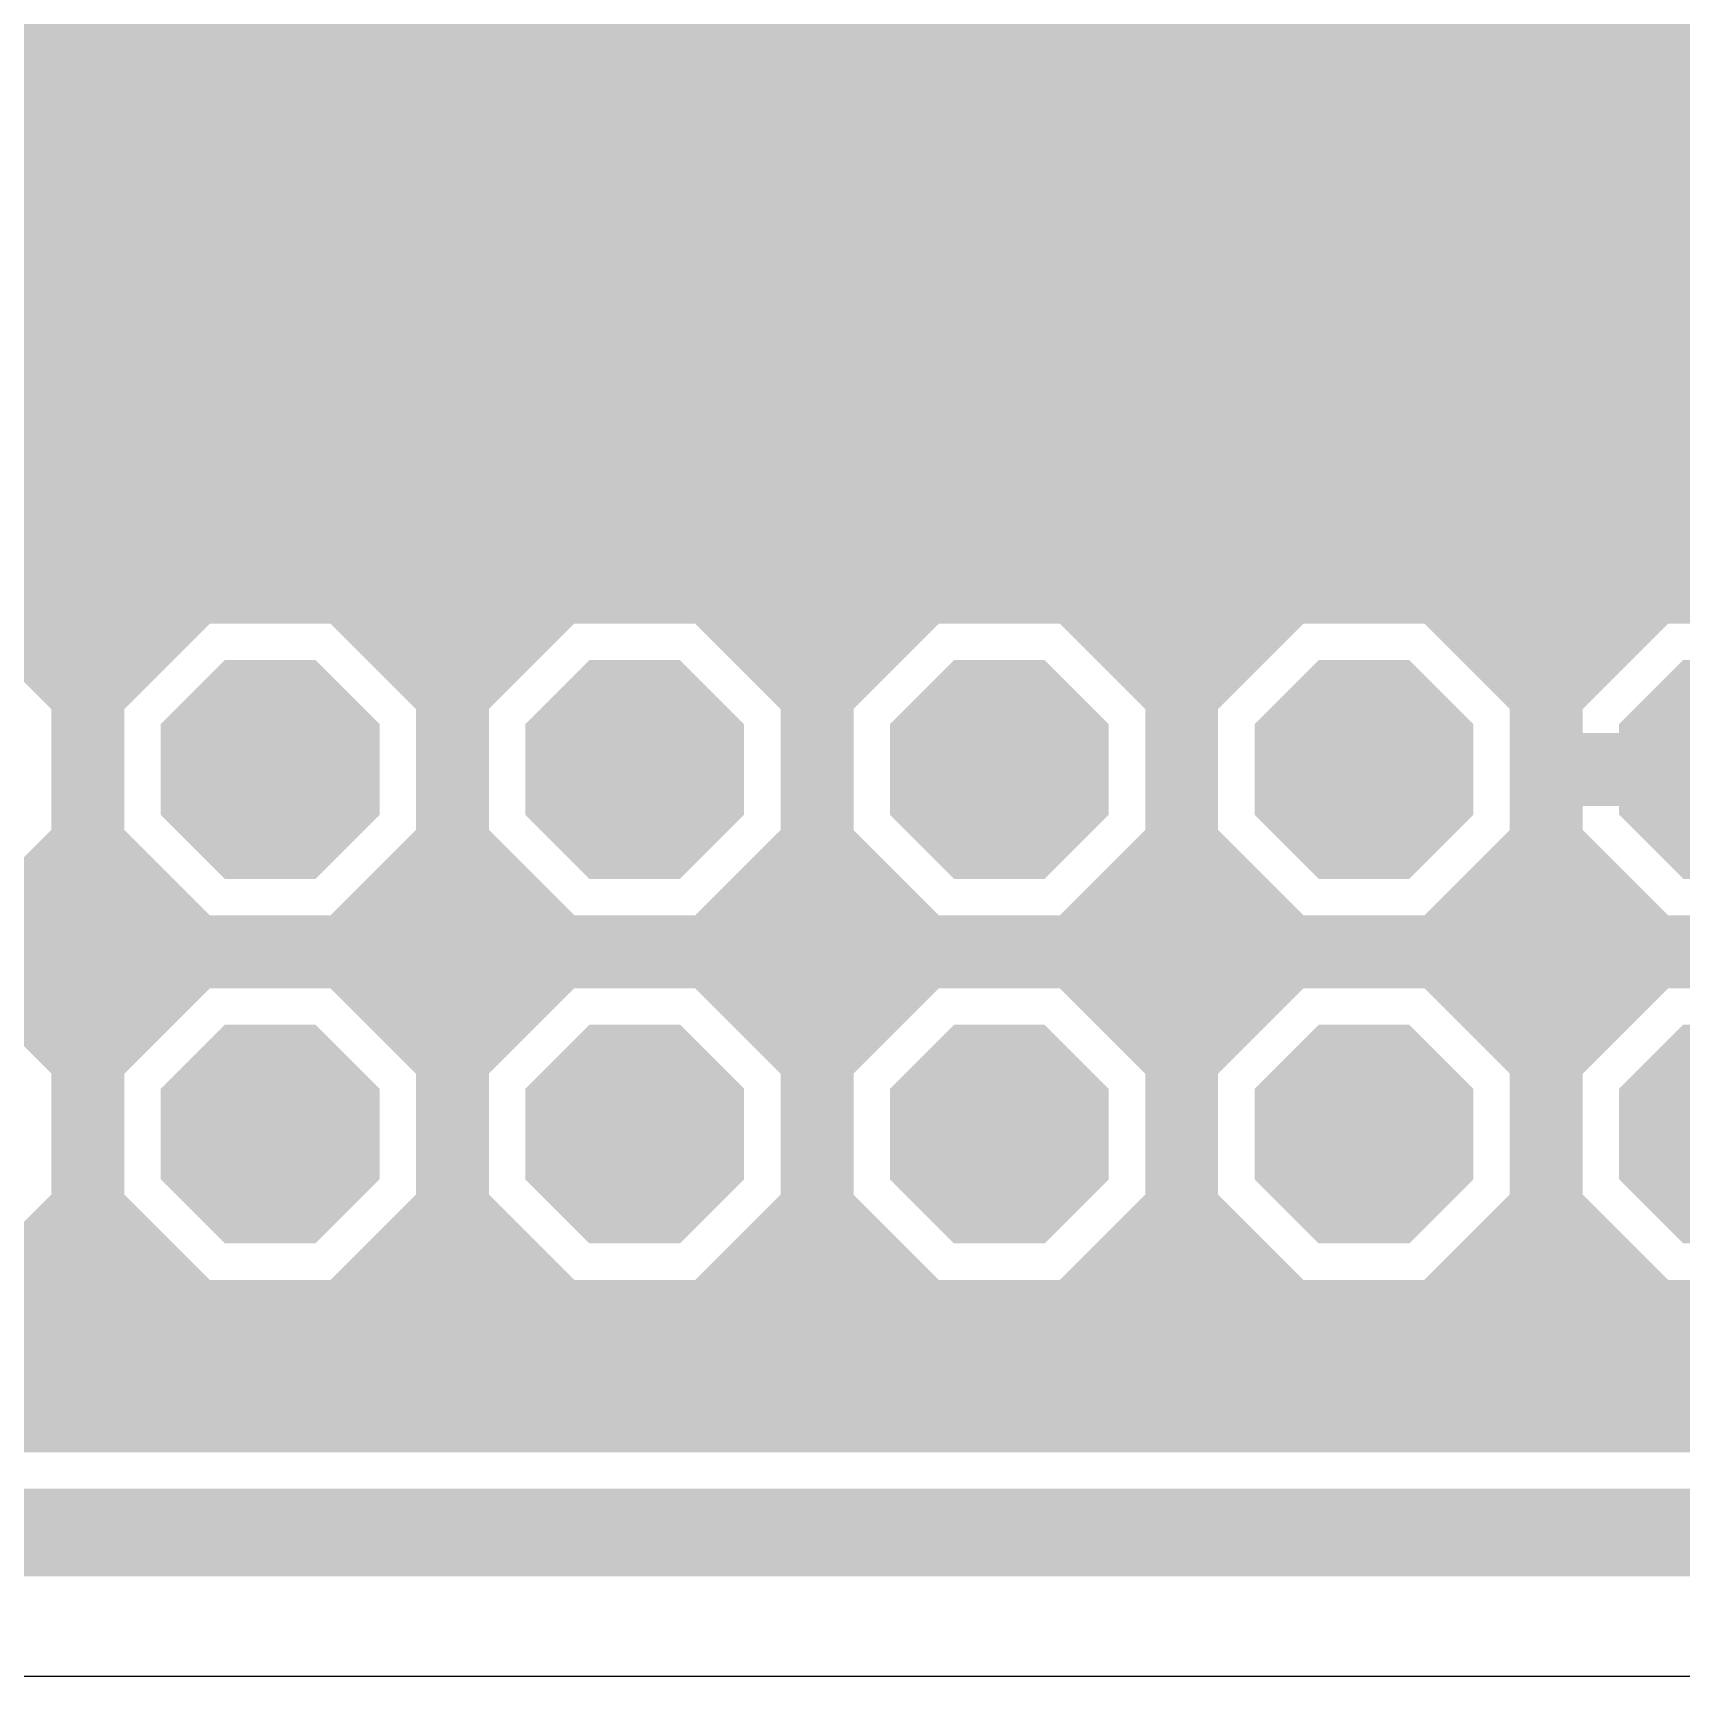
# Model space of a CAD drawing. Extents: x 0 to 81, y 1 to 51.1.
# Drawn here: x 35.63 to 47.12, y 1 to 12.45 of the extents above; entities that cross this region are included whole.
import ezdxf

# ---------------------------------------------------------------- set-up
doc = ezdxf.new("R2010")
doc.units = 0
for name, color, linetype in [('16', 175, 'CONTINUOUS'), ('17', 82, 'CONTINUOUS'), ('20', 7, 'CONTINUOUS')]:
    doc.layers.add(name, color=color, linetype=linetype)

# ---------------------------------------------------------------- blocks, each defined once
blk = doc.blocks.new('OCTAGONP')
at = {"const_width": 0.5}
blk.add_lwpolyline([(-0.25, -0.1036), (-0.25, 0.1036), (-0.1036, 0.25), (0.1036, 0.25), (0.25, 0.1036), (0.25, -0.1036), (0.1036, -0.25), (-0.1036, -0.25), (-0.25, -0.1036), (-0.25, 0.1036)], dxfattribs=at)

msp = doc.modelspace()

# ---------------------------------------------------------------- linework, layer by layer
at = {"layer": '16'}
for points, const_width in [([(29.6454, 12.4968), (54.3637, 12.4968)], 0.3048), ([(29.6164, 12.192), (54.0589, 12.192)], 0.3048), ([(29.6164, 11.8872), (53.7541, 11.8872)], 0.3048), ([(29.6625, 11.5824), (53.4493, 11.5824)], 0.3048), ([(29.8014, 11.2776), (53.1445, 11.2776)], 0.3048), ([(29.8148, 10.9728), (52.7203, 10.9728)], 0.3048), ([(29.7172, 10.668), (52.3619, 10.668)], 0.3048), ([(29.4593, 10.3632), (52.2732, 10.3632)], 0.3048), ([(25.6251, 10.0584), (52.3198, 10.0584)], 0.3048), ([(25.7513, 9.7536), (52.5374, 9.7536)], 0.3048), ([(25.8776, 9.4488), (55.9054, 9.4488)], 0.3048), ([(25.9064, 9.144), (55.9054, 9.144)], 0.3048), ([(25.9064, 8.8392), (55.9054, 8.8392)], 0.3048), ([(25.8706, 8.5344), (55.9054, 8.5344)], 0.3048), ([(35.9156, 7.7992), (35.2312, 8.4836)], 0.3048), ([(36.8032, 8.4836), (36.1188, 7.7992)], 0.3048), ([(37.7712, 8.4836), (36.8032, 8.4836)], 0.3048), ([(38.4556, 7.7992), (37.7712, 8.4836)], 0.3048), ([(39.3432, 8.4836), (38.6588, 7.7992)], 0.3048), ([(40.3112, 8.4836), (39.3432, 8.4836)], 0.3048), ([(40.9956, 7.7992), (40.3112, 8.4836)], 0.3048), ([(41.8832, 8.4836), (41.1988, 7.7992)], 0.3048), ([(42.8512, 8.4836), (41.8832, 8.4836)], 0.3048), ([(43.5356, 7.7992), (42.8512, 8.4836)], 0.3048), ([(44.4232, 8.4836), (43.7388, 7.7992)], 0.3048), ([(45.3912, 8.4836), (44.4232, 8.4836)], 0.3048), ([(46.0756, 7.7992), (45.3912, 8.4836)], 0.3048), ([(46.9632, 8.4836), (46.2788, 7.7992)], 0.3048), ([(47.3456, 8.4836), (46.9632, 8.4836)], 0.3048), ([(35.4852, 8.2296), (36.5492, 8.2296)], 0.3048), ([(38.0252, 8.2296), (39.0892, 8.2296)], 0.3048), ([(40.5652, 8.2296), (41.6292, 8.2296)], 0.3048), ([(43.1052, 8.2296), (44.1692, 8.2296)], 0.3048), ([(45.6452, 8.2296), (46.7092, 8.2296)], 0.3048), ([(35.79, 7.9248), (36.2444, 7.9248)], 0.3048), ([(38.33, 7.9248), (38.7844, 7.9248)], 0.3048), ([(40.87, 7.9248), (41.3244, 7.9248)], 0.3048), ([(43.41, 7.9248), (43.8644, 7.9248)], 0.3048), ([(45.95, 7.9248), (46.4044, 7.9248)], 0.3048), ([(35.9156, 6.8312), (35.9156, 7.7992)], 0.3048), ([(36.1188, 7.7992), (36.1188, 6.8312)], 0.3048), ([(38.4556, 6.8312), (38.4556, 7.7992)], 0.3048), ([(38.6588, 7.7992), (38.6588, 6.8312)], 0.3048), ([(40.9956, 6.8312), (40.9956, 7.7992)], 0.3048), ([(41.1988, 7.7992), (41.1988, 6.8312)], 0.3048), ([(43.5356, 6.8312), (43.5356, 7.7992)], 0.3048), ([(43.7388, 7.7992), (43.7388, 6.8312)], 0.3048), ([(46.0756, 6.8312), (46.0756, 7.7992)], 0.3048), ([(46.2788, 7.7992), (46.2788, 7.4168)], 0.3048), ([(35.9156, 7.62), (36.1188, 7.62)], 0.3048), ([(38.4556, 7.62), (38.6588, 7.62)], 0.3048), ([(40.9956, 7.62), (41.1988, 7.62)], 0.3048), ([(43.5356, 7.62), (43.7388, 7.62)], 0.3048), ([(46.0756, 7.62), (46.2788, 7.62)], 0.3048), ([(35.9156, 7.3152), (36.1188, 7.3152)], 0.3048), ([(38.4556, 7.3152), (38.6588, 7.3152)], 0.3048), ([(40.9956, 7.3152), (41.1988, 7.3152)], 0.3048), ([(43.5356, 7.3152), (43.7388, 7.3152)], 0.3048), ([(46.0756, 7.3152), (47.3456, 7.3152)], 0.3048), ([(46.2788, 7.4168), (47.3456, 7.4168)], 0.3048), ([(47.3456, 7.2136), (46.2788, 7.2136)], 0.3048), ([(46.2788, 7.2136), (46.2788, 6.8312)], 0.3048), ([(35.9156, 7.0104), (36.1188, 7.0104)], 0.3048), ([(38.4556, 7.0104), (38.6588, 7.0104)], 0.3048), ([(40.9956, 7.0104), (41.1988, 7.0104)], 0.3048), ([(43.5356, 7.0104), (43.7388, 7.0104)], 0.3048), ([(46.0756, 7.0104), (46.2788, 7.0104)], 0.3048), ([(35.2312, 6.1468), (35.9156, 6.8312)], 0.3048), ([(36.1188, 6.8312), (36.8032, 6.1468)], 0.3048), ([(37.7712, 6.1468), (38.4556, 6.8312)], 0.3048), ([(38.6588, 6.8312), (39.3432, 6.1468)], 0.3048), ([(40.3112, 6.1468), (40.9956, 6.8312)], 0.3048), ([(41.1988, 6.8312), (41.8832, 6.1468)], 0.3048), ([(42.8512, 6.1468), (43.5356, 6.8312)], 0.3048), ([(43.7388, 6.8312), (44.4232, 6.1468)], 0.3048), ([(45.3912, 6.1468), (46.0756, 6.8312)], 0.3048), ([(46.2788, 6.8312), (46.9632, 6.1468)], 0.3048), ([(35.79, 6.7056), (36.2444, 6.7056)], 0.3048), ([(38.33, 6.7056), (38.7844, 6.7056)], 0.3048), ([(40.87, 6.7056), (41.3244, 6.7056)], 0.3048), ([(43.41, 6.7056), (43.8644, 6.7056)], 0.3048), ([(45.95, 6.7056), (46.4044, 6.7056)], 0.3048), ([(35.4852, 6.4008), (36.5492, 6.4008)], 0.3048), ([(38.0252, 6.4008), (39.0892, 6.4008)], 0.3048), ([(40.5652, 6.4008), (41.6292, 6.4008)], 0.3048), ([(43.1052, 6.4008), (44.1692, 6.4008)], 0.3048), ([(45.6452, 6.4008), (46.7092, 6.4008)], 0.3048), ([(15.748, 6.096), (65.5828, 6.096)], 0.3048), ([(36.8032, 6.1468), (37.7712, 6.1468)], 0.3048), ([(39.3432, 6.1468), (40.3112, 6.1468)], 0.3048), ([(41.8832, 6.1468), (42.8512, 6.1468)], 0.3048), ([(44.4232, 6.1468), (45.3912, 6.1468)], 0.3048), ([(46.9632, 6.1468), (47.3456, 6.1468)], 0.3048), ([(35.9156, 5.2592), (35.2312, 5.9436)], 0.3048), ([(36.8032, 5.9436), (36.1188, 5.2592)], 0.3048), ([(37.7712, 5.9436), (36.8032, 5.9436)], 0.3048), ([(38.4556, 5.2592), (37.7712, 5.9436)], 0.3048), ([(39.3432, 5.9436), (38.6588, 5.2592)], 0.3048), ([(40.3112, 5.9436), (39.3432, 5.9436)], 0.3048), ([(40.9956, 5.2592), (40.3112, 5.9436)], 0.3048), ([(41.8832, 5.9436), (41.1988, 5.2592)], 0.3048), ([(42.8512, 5.9436), (41.8832, 5.9436)], 0.3048), ([(43.5356, 5.2592), (42.8512, 5.9436)], 0.3048), ([(44.4232, 5.9436), (43.7388, 5.2592)], 0.3048), ([(45.3912, 5.9436), (44.4232, 5.9436)], 0.3048), ([(46.0756, 5.2592), (45.3912, 5.9436)], 0.3048), ([(46.9632, 5.9436), (46.2788, 5.2592)], 0.3048), ([(47.9312, 5.9436), (46.9632, 5.9436)], 0.3048), ([(35.3836, 5.7912), (36.6508, 5.7912)], 0.3048), ([(37.9236, 5.7912), (39.1908, 5.7912)], 0.3048), ([(40.4636, 5.7912), (41.7308, 5.7912)], 0.3048), ([(43.0036, 5.7912), (44.2708, 5.7912)], 0.3048), ([(45.5436, 5.7912), (46.8108, 5.7912)], 0.3048), ([(35.6884, 5.4864), (36.346, 5.4864)], 0.3048), ([(38.2284, 5.4864), (38.886, 5.4864)], 0.3048), ([(40.7684, 5.4864), (41.426, 5.4864)], 0.3048), ([(43.3084, 5.4864), (43.966, 5.4864)], 0.3048), ([(45.8484, 5.4864), (46.506, 5.4864)], 0.3048), ([(35.9156, 4.2912), (35.9156, 5.2592)], 0.3048), ([(36.1188, 5.2592), (36.1188, 4.2912)], 0.3048), ([(38.4556, 4.2912), (38.4556, 5.2592)], 0.3048), ([(38.6588, 5.2592), (38.6588, 4.2912)], 0.3048), ([(40.9956, 4.2912), (40.9956, 5.2592)], 0.3048), ([(41.1988, 5.2592), (41.1988, 4.2912)], 0.3048), ([(43.5356, 4.2912), (43.5356, 5.2592)], 0.3048), ([(43.7388, 5.2592), (43.7388, 4.2912)], 0.3048), ([(46.0756, 4.2912), (46.0756, 5.2592)], 0.3048), ([(46.2788, 5.2592), (46.2788, 4.2912)], 0.3048), ([(35.9156, 5.1816), (36.1188, 5.1816)], 0.3048), ([(38.4556, 5.1816), (38.6588, 5.1816)], 0.3048), ([(40.9956, 5.1816), (41.1988, 5.1816)], 0.3048), ([(43.5356, 5.1816), (43.7388, 5.1816)], 0.3048), ([(46.0756, 5.1816), (46.2788, 5.1816)], 0.3048), ([(35.9156, 4.8768), (36.1188, 4.8768)], 0.3048), ([(38.4556, 4.8768), (38.6588, 4.8768)], 0.3048), ([(40.9956, 4.8768), (41.1988, 4.8768)], 0.3048), ([(43.5356, 4.8768), (43.7388, 4.8768)], 0.3048), ([(46.0756, 4.8768), (46.2788, 4.8768)], 0.3048), ([(35.9156, 4.572), (36.1188, 4.572)], 0.3048), ([(38.4556, 4.572), (38.6588, 4.572)], 0.3048), ([(40.9956, 4.572), (41.1988, 4.572)], 0.3048), ([(43.5356, 4.572), (43.7388, 4.572)], 0.3048), ([(46.0756, 4.572), (46.2788, 4.572)], 0.3048), ([(35.2312, 3.6068), (35.9156, 4.2912)], 0.3048), ([(35.8916, 4.2672), (36.1428, 4.2672)], 0.3048), ([(36.1188, 4.2912), (36.8032, 3.6068)], 0.3048), ([(37.7712, 3.6068), (38.4556, 4.2912)], 0.3048), ([(38.4316, 4.2672), (38.6828, 4.2672)], 0.3048), ([(38.6588, 4.2912), (39.3432, 3.6068)], 0.3048), ([(40.3112, 3.6068), (40.9956, 4.2912)], 0.3048), ([(40.9716, 4.2672), (41.2228, 4.2672)], 0.3048), ([(41.1988, 4.2912), (41.8832, 3.6068)], 0.3048), ([(42.8512, 3.6068), (43.5356, 4.2912)], 0.3048), ([(43.5116, 4.2672), (43.7628, 4.2672)], 0.3048), ([(43.7388, 4.2912), (44.4232, 3.6068)], 0.3048), ([(45.3912, 3.6068), (46.0756, 4.2912)], 0.3048), ([(46.0516, 4.2672), (46.3028, 4.2672)], 0.3048), ([(46.2788, 4.2912), (46.9632, 3.6068)], 0.3048), ([(35.5868, 3.9624), (36.4476, 3.9624)], 0.3048), ([(38.1268, 3.9624), (38.9876, 3.9624)], 0.3048), ([(40.6668, 3.9624), (41.5276, 3.9624)], 0.3048), ([(43.2068, 3.9624), (44.0676, 3.9624)], 0.3048), ([(45.7468, 3.9624), (46.6076, 3.9624)], 0.3048), ([(35.282, 3.6576), (36.7524, 3.6576)], 0.3048), ([(37.822, 3.6576), (39.2924, 3.6576)], 0.3048), ([(40.362, 3.6576), (41.8324, 3.6576)], 0.3048), ([(42.902, 3.6576), (44.3724, 3.6576)], 0.3048), ([(45.442, 3.6576), (46.9124, 3.6576)], 0.3048), ([(36.8032, 3.6068), (37.7712, 3.6068)], 0.3048), ([(39.3432, 3.6068), (40.3112, 3.6068)], 0.3048), ([(41.8832, 3.6068), (42.8512, 3.6068)], 0.3048), ([(44.4232, 3.6068), (45.3912, 3.6068)], 0.3048), ([(46.9632, 3.6068), (47.9312, 3.6068)], 0.3048), ([(14.5748, 3.3528), (49.276, 3.3528)], 0.3048), ([(14.5288, 3.048), (49.276, 3.048)], 0.3048), ([(14.5288, 2.7432), (49.276, 2.7432)], 0.3048), ([(49.276, 2.7112), (14.5288, 2.7112)], 0.3048), ([(49.9872, 2), (13.4112, 2)], 0.6096)]:
    msp.add_lwpolyline(points, dxfattribs=dict(at, const_width=const_width))
at = {"layer": '16', "const_width": 0.1524}
for points in [[(36.8032, 8.5598, 1), (36.8032, 8.4074)], [(36.8571, 8.4297, 1), (36.7493, 8.5375)], [(37.825, 8.5375, 1), (37.7173, 8.4297)], [(37.7712, 8.4074, 1), (37.7712, 8.5598)], [(39.3432, 8.5598, 1), (39.3432, 8.4074)], [(39.3971, 8.4297, 1), (39.2893, 8.5375)], [(40.365, 8.5375, 1), (40.2573, 8.4297)], [(40.3112, 8.4074, 1), (40.3112, 8.5598)], [(41.8832, 8.5598, 1), (41.8832, 8.4074)], [(41.9371, 8.4297, 1), (41.8293, 8.5375)], [(42.905, 8.5375, 1), (42.7973, 8.4297)], [(42.8512, 8.4074, 1), (42.8512, 8.5598)], [(44.4232, 8.5598, 1), (44.4232, 8.4074)], [(44.4771, 8.4297, 1), (44.3693, 8.5375)], [(45.445, 8.5375, 1), (45.3373, 8.4297)], [(45.3912, 8.4074, 1), (45.3912, 8.5598)], [(46.9632, 8.5598, 1), (46.9632, 8.4074)], [(47.0171, 8.4297, 1), (46.9093, 8.5375)], [(36.5492, 8.1534, 1), (36.5492, 8.3058)], [(38.0252, 8.3058, 1), (38.0252, 8.1534)], [(39.0892, 8.1534, 1), (39.0892, 8.3058)], [(40.5652, 8.3058, 1), (40.5652, 8.1534)], [(41.6292, 8.1534, 1), (41.6292, 8.3058)], [(43.1052, 8.3058, 1), (43.1052, 8.1534)], [(44.1692, 8.1534, 1), (44.1692, 8.3058)], [(45.6452, 8.3058, 1), (45.6452, 8.1534)], [(46.7092, 8.1534, 1), (46.7092, 8.3058)], [(35.79, 8.001, 1), (35.79, 7.8486)], [(36.2444, 7.8486, 1), (36.2444, 8.001)], [(38.33, 8.001, 1), (38.33, 7.8486)], [(38.7844, 7.8486, 1), (38.7844, 8.001)], [(40.87, 8.001, 1), (40.87, 7.8486)], [(41.3244, 7.8486, 1), (41.3244, 8.001)], [(43.41, 8.001, 1), (43.41, 7.8486)], [(43.8644, 7.8486, 1), (43.8644, 8.001)], [(45.95, 8.001, 1), (45.95, 7.8486)], [(46.4044, 7.8486, 1), (46.4044, 8.001)], [(35.9918, 7.7992, 1), (35.8394, 7.7992)], [(35.8617, 7.7453, 1), (35.9695, 7.853)], [(36.195, 7.7992, 1), (36.0426, 7.7992)], [(36.0649, 7.853, 1), (36.1727, 7.7453)], [(38.5318, 7.7992, 1), (38.3794, 7.7992)], [(38.4017, 7.7453, 1), (38.5095, 7.853)], [(38.735, 7.7992, 1), (38.5826, 7.7992)], [(38.6049, 7.853, 1), (38.7127, 7.7453)], [(41.0718, 7.7992, 1), (40.9194, 7.7992)], [(40.9417, 7.7453, 1), (41.0495, 7.853)], [(41.275, 7.7992, 1), (41.1226, 7.7992)], [(41.1449, 7.853, 1), (41.2527, 7.7453)], [(43.6118, 7.7992, 1), (43.4594, 7.7992)], [(43.4817, 7.7453, 1), (43.5895, 7.853)], [(43.815, 7.7992, 1), (43.6626, 7.7992)], [(43.6849, 7.853, 1), (43.7927, 7.7453)], [(46.1518, 7.7992, 1), (45.9994, 7.7992)], [(46.0217, 7.7453, 1), (46.1295, 7.853)], [(46.355, 7.7992, 1), (46.2026, 7.7992)], [(46.2249, 7.853, 1), (46.3327, 7.7453)], [(35.9156, 7.6962, 1), (35.9156, 7.5438)], [(36.1188, 7.5438, 1), (36.1188, 7.6962)], [(38.4556, 7.6962, 1), (38.4556, 7.5438)], [(38.6588, 7.5438, 1), (38.6588, 7.6962)], [(40.9956, 7.6962, 1), (40.9956, 7.5438)], [(41.1988, 7.5438, 1), (41.1988, 7.6962)], [(43.5356, 7.6962, 1), (43.5356, 7.5438)], [(43.7388, 7.5438, 1), (43.7388, 7.6962)], [(46.0756, 7.6962, 1), (46.0756, 7.5438)], [(46.2788, 7.5438, 1), (46.2788, 7.6962)], [(35.9156, 7.3914, 1), (35.9156, 7.239)], [(36.1188, 7.239, 1), (36.1188, 7.3914)], [(38.4556, 7.3914, 1), (38.4556, 7.239)], [(38.6588, 7.239, 1), (38.6588, 7.3914)], [(40.9956, 7.3914, 1), (40.9956, 7.239)], [(41.1988, 7.239, 1), (41.1988, 7.3914)], [(43.5356, 7.3914, 1), (43.5356, 7.239)], [(43.7388, 7.239, 1), (43.7388, 7.3914)], [(46.0756, 7.3914, 1), (46.0756, 7.239)], [(46.2788, 7.493, 1), (46.2788, 7.3406)], [(46.2026, 7.4168, 1), (46.355, 7.4168)], [(46.2788, 7.2898, 1), (46.2788, 7.1374)], [(46.355, 7.2136, 1), (46.2026, 7.2136)], [(35.9156, 7.0866, 1), (35.9156, 6.9342)], [(36.1188, 6.9342, 1), (36.1188, 7.0866)], [(38.4556, 7.0866, 1), (38.4556, 6.9342)], [(38.6588, 6.9342, 1), (38.6588, 7.0866)], [(40.9956, 7.0866, 1), (40.9956, 6.9342)], [(41.1988, 6.9342, 1), (41.1988, 7.0866)], [(43.5356, 7.0866, 1), (43.5356, 6.9342)], [(43.7388, 6.9342, 1), (43.7388, 7.0866)], [(46.0756, 7.0866, 1), (46.0756, 6.9342)], [(46.2788, 6.9342, 1), (46.2788, 7.0866)], [(35.8394, 6.8312, 1), (35.9918, 6.8312)], [(35.9695, 6.7773, 1), (35.8617, 6.8851)], [(36.1727, 6.8851, 1), (36.0649, 6.7773)], [(36.0426, 6.8312, 1), (36.195, 6.8312)], [(38.3794, 6.8312, 1), (38.5318, 6.8312)], [(38.5095, 6.7773, 1), (38.4017, 6.8851)], [(38.7127, 6.8851, 1), (38.6049, 6.7773)], [(38.5826, 6.8312, 1), (38.735, 6.8312)], [(40.9194, 6.8312, 1), (41.0718, 6.8312)], [(41.0495, 6.7773, 1), (40.9417, 6.8851)], [(41.2527, 6.8851, 1), (41.1449, 6.7773)], [(41.1226, 6.8312, 1), (41.275, 6.8312)], [(43.4594, 6.8312, 1), (43.6118, 6.8312)], [(43.5895, 6.7773, 1), (43.4817, 6.8851)], [(43.7927, 6.8851, 1), (43.6849, 6.7773)], [(43.6626, 6.8312, 1), (43.815, 6.8312)], [(45.9994, 6.8312, 1), (46.1518, 6.8312)], [(46.1295, 6.7773, 1), (46.0217, 6.8851)], [(46.3327, 6.8851, 1), (46.2249, 6.7773)], [(46.2026, 6.8312, 1), (46.355, 6.8312)], [(35.79, 6.7818, 1), (35.79, 6.6294)], [(36.2444, 6.6294, 1), (36.2444, 6.7818)], [(38.33, 6.7818, 1), (38.33, 6.6294)], [(38.7844, 6.6294, 1), (38.7844, 6.7818)], [(40.87, 6.7818, 1), (40.87, 6.6294)], [(41.3244, 6.6294, 1), (41.3244, 6.7818)], [(43.41, 6.7818, 1), (43.41, 6.6294)], [(43.8644, 6.6294, 1), (43.8644, 6.7818)], [(45.95, 6.7818, 1), (45.95, 6.6294)], [(46.4044, 6.6294, 1), (46.4044, 6.7818)], [(36.5492, 6.3246, 1), (36.5492, 6.477)], [(38.0252, 6.477, 1), (38.0252, 6.3246)], [(39.0892, 6.3246, 1), (39.0892, 6.477)], [(40.5652, 6.477, 1), (40.5652, 6.3246)], [(41.6292, 6.3246, 1), (41.6292, 6.477)], [(43.1052, 6.477, 1), (43.1052, 6.3246)], [(44.1692, 6.3246, 1), (44.1692, 6.477)], [(45.6452, 6.477, 1), (45.6452, 6.3246)], [(46.7092, 6.3246, 1), (46.7092, 6.477)], [(36.8032, 6.223, 1), (36.8032, 6.0706)], [(36.7493, 6.0929, 1), (36.8571, 6.2007)], [(37.7173, 6.2007, 1), (37.825, 6.0929)], [(37.7712, 6.0706, 1), (37.7712, 6.223)], [(39.3432, 6.223, 1), (39.3432, 6.0706)], [(39.2893, 6.0929, 1), (39.3971, 6.2007)], [(40.2573, 6.2007, 1), (40.365, 6.0929)], [(40.3112, 6.0706, 1), (40.3112, 6.223)], [(41.8832, 6.223, 1), (41.8832, 6.0706)], [(41.8293, 6.0929, 1), (41.9371, 6.2007)], [(42.7973, 6.2007, 1), (42.905, 6.0929)], [(42.8512, 6.0706, 1), (42.8512, 6.223)], [(44.4232, 6.223, 1), (44.4232, 6.0706)], [(44.3693, 6.0929, 1), (44.4771, 6.2007)], [(45.3373, 6.2007, 1), (45.445, 6.0929)], [(45.3912, 6.0706, 1), (45.3912, 6.223)], [(46.9632, 6.223, 1), (46.9632, 6.0706)], [(46.9093, 6.0929, 1), (47.0171, 6.2007)], [(36.8032, 6.0198, 1), (36.8032, 5.8674)], [(36.8571, 5.8897, 1), (36.7493, 5.9975)], [(37.825, 5.9975, 1), (37.7173, 5.8897)], [(37.7712, 5.8674, 1), (37.7712, 6.0198)], [(39.3432, 6.0198, 1), (39.3432, 5.8674)], [(39.3971, 5.8897, 1), (39.2893, 5.9975)], [(40.365, 5.9975, 1), (40.2573, 5.8897)], [(40.3112, 5.8674, 1), (40.3112, 6.0198)], [(41.8832, 6.0198, 1), (41.8832, 5.8674)], [(41.9371, 5.8897, 1), (41.8293, 5.9975)], [(42.905, 5.9975, 1), (42.7973, 5.8897)], [(42.8512, 5.8674, 1), (42.8512, 6.0198)], [(44.4232, 6.0198, 1), (44.4232, 5.8674)], [(44.4771, 5.8897, 1), (44.3693, 5.9975)], [(45.445, 5.9975, 1), (45.3373, 5.8897)], [(45.3912, 5.8674, 1), (45.3912, 6.0198)], [(46.9632, 6.0198, 1), (46.9632, 5.8674)], [(47.0171, 5.8897, 1), (46.9093, 5.9975)], [(36.6508, 5.715, 1), (36.6508, 5.8674)], [(37.9236, 5.8674, 1), (37.9236, 5.715)], [(39.1908, 5.715, 1), (39.1908, 5.8674)], [(40.4636, 5.8674, 1), (40.4636, 5.715)], [(41.7308, 5.715, 1), (41.7308, 5.8674)], [(43.0036, 5.8674, 1), (43.0036, 5.715)], [(44.2708, 5.715, 1), (44.2708, 5.8674)], [(45.5436, 5.8674, 1), (45.5436, 5.715)], [(46.8108, 5.715, 1), (46.8108, 5.8674)], [(35.6884, 5.5626, 1), (35.6884, 5.4102)], [(36.346, 5.4102, 1), (36.346, 5.5626)], [(38.2284, 5.5626, 1), (38.2284, 5.4102)], [(38.886, 5.4102, 1), (38.886, 5.5626)], [(40.7684, 5.5626, 1), (40.7684, 5.4102)], [(41.426, 5.4102, 1), (41.426, 5.5626)], [(43.3084, 5.5626, 1), (43.3084, 5.4102)], [(43.966, 5.4102, 1), (43.966, 5.5626)], [(45.8484, 5.5626, 1), (45.8484, 5.4102)], [(46.506, 5.4102, 1), (46.506, 5.5626)], [(35.9918, 5.2592, 1), (35.8394, 5.2592)], [(36.195, 5.2592, 1), (36.0426, 5.2592)], [(38.5318, 5.2592, 1), (38.3794, 5.2592)], [(38.735, 5.2592, 1), (38.5826, 5.2592)], [(41.0718, 5.2592, 1), (40.9194, 5.2592)], [(41.275, 5.2592, 1), (41.1226, 5.2592)], [(43.6118, 5.2592, 1), (43.4594, 5.2592)], [(43.815, 5.2592, 1), (43.6626, 5.2592)], [(46.1518, 5.2592, 1), (45.9994, 5.2592)], [(46.355, 5.2592, 1), (46.2026, 5.2592)], [(35.9156, 5.2578, 1), (35.9156, 5.1054)], [(35.8617, 5.2053, 1), (35.9695, 5.313)], [(36.0649, 5.313, 1), (36.1727, 5.2053)], [(36.1188, 5.1054, 1), (36.1188, 5.2578)], [(38.4556, 5.2578, 1), (38.4556, 5.1054)], [(38.4017, 5.2053, 1), (38.5095, 5.313)], [(38.6049, 5.313, 1), (38.7127, 5.2053)], [(38.6588, 5.1054, 1), (38.6588, 5.2578)], [(40.9956, 5.2578, 1), (40.9956, 5.1054)], [(40.9417, 5.2053, 1), (41.0495, 5.313)], [(41.1449, 5.313, 1), (41.2527, 5.2053)], [(41.1988, 5.1054, 1), (41.1988, 5.2578)], [(43.5356, 5.2578, 1), (43.5356, 5.1054)], [(43.4817, 5.2053, 1), (43.5895, 5.313)], [(43.6849, 5.313, 1), (43.7927, 5.2053)], [(43.7388, 5.1054, 1), (43.7388, 5.2578)], [(46.0756, 5.2578, 1), (46.0756, 5.1054)], [(46.0217, 5.2053, 1), (46.1295, 5.313)], [(46.2249, 5.313, 1), (46.3327, 5.2053)], [(46.2788, 5.1054, 1), (46.2788, 5.2578)], [(35.9156, 4.953, 1), (35.9156, 4.8006)], [(36.1188, 4.8006, 1), (36.1188, 4.953)], [(38.4556, 4.953, 1), (38.4556, 4.8006)], [(38.6588, 4.8006, 1), (38.6588, 4.953)], [(40.9956, 4.953, 1), (40.9956, 4.8006)], [(41.1988, 4.8006, 1), (41.1988, 4.953)], [(43.5356, 4.953, 1), (43.5356, 4.8006)], [(43.7388, 4.8006, 1), (43.7388, 4.953)], [(46.0756, 4.953, 1), (46.0756, 4.8006)], [(46.2788, 4.8006, 1), (46.2788, 4.953)], [(35.9156, 4.6482, 1), (35.9156, 4.4958)], [(36.1188, 4.4958, 1), (36.1188, 4.6482)], [(38.4556, 4.6482, 1), (38.4556, 4.4958)], [(38.6588, 4.4958, 1), (38.6588, 4.6482)], [(40.9956, 4.6482, 1), (40.9956, 4.4958)], [(41.1988, 4.4958, 1), (41.1988, 4.6482)], [(43.5356, 4.6482, 1), (43.5356, 4.4958)], [(43.7388, 4.4958, 1), (43.7388, 4.6482)], [(46.0756, 4.6482, 1), (46.0756, 4.4958)], [(46.2788, 4.4958, 1), (46.2788, 4.6482)], [(35.8916, 4.3434, 1), (35.8916, 4.191)], [(35.8394, 4.2912, 1), (35.9918, 4.2912)], [(35.9695, 4.2373, 1), (35.8617, 4.3451)], [(36.1727, 4.3451, 1), (36.0649, 4.2373)], [(36.0426, 4.2912, 1), (36.195, 4.2912)], [(36.1428, 4.191, 1), (36.1428, 4.3434)], [(38.4316, 4.3434, 1), (38.4316, 4.191)], [(38.3794, 4.2912, 1), (38.5318, 4.2912)], [(38.5095, 4.2373, 1), (38.4017, 4.3451)], [(38.7127, 4.3451, 1), (38.6049, 4.2373)], [(38.5826, 4.2912, 1), (38.735, 4.2912)], [(38.6828, 4.191, 1), (38.6828, 4.3434)], [(40.9716, 4.3434, 1), (40.9716, 4.191)], [(40.9194, 4.2912, 1), (41.0718, 4.2912)], [(41.0495, 4.2373, 1), (40.9417, 4.3451)], [(41.2527, 4.3451, 1), (41.1449, 4.2373)], [(41.1226, 4.2912, 1), (41.275, 4.2912)], [(41.2228, 4.191, 1), (41.2228, 4.3434)], [(43.5116, 4.3434, 1), (43.5116, 4.191)], [(43.4594, 4.2912, 1), (43.6118, 4.2912)], [(43.5895, 4.2373, 1), (43.4817, 4.3451)], [(43.7927, 4.3451, 1), (43.6849, 4.2373)], [(43.6626, 4.2912, 1), (43.815, 4.2912)], [(43.7628, 4.191, 1), (43.7628, 4.3434)], [(46.0516, 4.3434, 1), (46.0516, 4.191)], [(45.9994, 4.2912, 1), (46.1518, 4.2912)], [(46.1295, 4.2373, 1), (46.0217, 4.3451)], [(46.3327, 4.3451, 1), (46.2249, 4.2373)], [(46.2026, 4.2912, 1), (46.355, 4.2912)], [(46.3028, 4.191, 1), (46.3028, 4.3434)], [(35.5868, 4.0386, 1), (35.5868, 3.8862)], [(36.4476, 3.8862, 1), (36.4476, 4.0386)], [(38.1268, 4.0386, 1), (38.1268, 3.8862)], [(38.9876, 3.8862, 1), (38.9876, 4.0386)], [(40.6668, 4.0386, 1), (40.6668, 3.8862)], [(41.5276, 3.8862, 1), (41.5276, 4.0386)], [(43.2068, 4.0386, 1), (43.2068, 3.8862)], [(44.0676, 3.8862, 1), (44.0676, 4.0386)], [(45.7468, 4.0386, 1), (45.7468, 3.8862)], [(46.6076, 3.8862, 1), (46.6076, 4.0386)], [(36.7524, 3.5814, 1), (36.7524, 3.7338)], [(37.822, 3.7338, 1), (37.822, 3.5814)], [(39.2924, 3.5814, 1), (39.2924, 3.7338)], [(40.362, 3.7338, 1), (40.362, 3.5814)], [(41.8324, 3.5814, 1), (41.8324, 3.7338)], [(42.902, 3.7338, 1), (42.902, 3.5814)], [(44.3724, 3.5814, 1), (44.3724, 3.7338)], [(45.442, 3.7338, 1), (45.442, 3.5814)], [(46.9124, 3.5814, 1), (46.9124, 3.7338)], [(36.8032, 3.683, 1), (36.8032, 3.5306)], [(36.7493, 3.5529, 1), (36.8571, 3.6607)], [(37.7173, 3.6607, 1), (37.825, 3.5529)], [(37.7712, 3.5306, 1), (37.7712, 3.683)], [(39.3432, 3.683, 1), (39.3432, 3.5306)], [(39.2893, 3.5529, 1), (39.3971, 3.6607)], [(40.2573, 3.6607, 1), (40.365, 3.5529)], [(40.3112, 3.5306, 1), (40.3112, 3.683)], [(41.8832, 3.683, 1), (41.8832, 3.5306)], [(41.8293, 3.5529, 1), (41.9371, 3.6607)], [(42.7973, 3.6607, 1), (42.905, 3.5529)], [(42.8512, 3.5306, 1), (42.8512, 3.683)], [(44.4232, 3.683, 1), (44.4232, 3.5306)], [(44.3693, 3.5529, 1), (44.4771, 3.6607)], [(45.3373, 3.6607, 1), (45.445, 3.5529)], [(45.3912, 3.5306, 1), (45.3912, 3.683)], [(46.9632, 3.683, 1), (46.9632, 3.5306)], [(46.9093, 3.5529, 1), (47.0171, 3.6607)]]:
    msp.add_lwpolyline(points, format="xyb", dxfattribs=at)
at = {"layer": '20'}
msp.add_line((0, 1), (81, 1), dxfattribs=at)

# ---------------------------------------------------------------- block references
at = {"layer": '17', "xscale": 1.524, "yscale": 1.524}
for p in [(37.2872, 7.3152), (39.8272, 7.3152), (42.3672, 7.3152), (44.9072, 7.3152), (47.4472, 7.3152), (37.2872, 4.7752), (39.8272, 4.7752), (42.3672, 4.7752), (44.9072, 4.7752), (47.4472, 4.7752)]:
    msp.add_blockref('OCTAGONP', p, dxfattribs=at)

doc.saveas('drawing.dxf')
